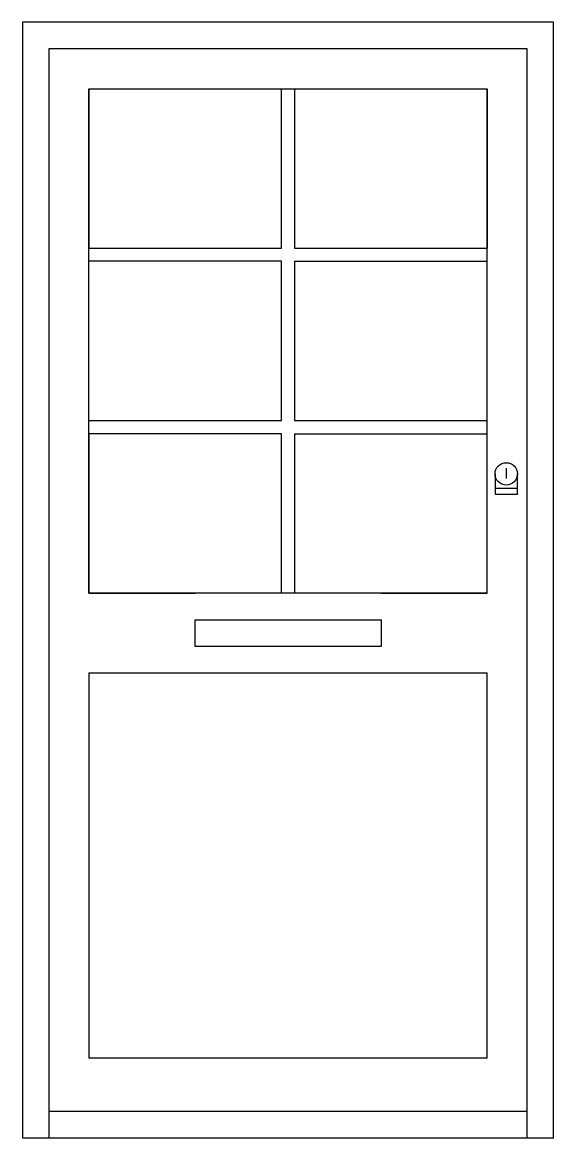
# Model space of a CAD drawing. Header units: millimetres. Extents: x -727.27 to -726.27, y 1791.07 to 1793.17.
import ezdxf

# ---------------------------------------------------------------- set-up
doc = ezdxf.new("R2010")
doc.units = ezdxf.units.MM
doc.header["$LTSCALE"] = 10
doc.layers.add('Portas', color=2, linetype='Continuous')

msp = doc.modelspace()

# ---------------------------------------------------------------- linework, layer by layer
at = {"layer": 'Portas'}
for p, q in [((-726.2657, 1793.1742), (-727.2656, 1793.1742)), ((-727.2656, 1793.1742), (-727.2656, 1791.0742)), ((-726.2657, 1791.0742), (-726.2657, 1793.1742)), ((-727.2656, 1791.0742), (-726.2656, 1791.0742))]:
    msp.add_line(p, q, dxfattribs=at)
at = {"layer": 'Portas', "color": 1}
for p, q in [((-726.3157, 1793.1242), (-727.2156, 1793.1242)), ((-727.2156, 1793.1242), (-727.2156, 1791.0742)), ((-726.3157, 1791.0742), (-726.3157, 1793.1242)), ((-727.1406, 1793.0492), (-726.3906, 1793.0492)), ((-727.1406, 1793.0492), (-727.1406, 1792.7492)), ((-727.1406, 1792.0992), (-727.1406, 1793.0492)), ((-726.7781, 1793.0492), (-726.7531, 1793.0492)), ((-726.7781, 1792.7492), (-726.7781, 1793.0492)), ((-726.7531, 1793.0492), (-726.7531, 1792.7492)), ((-726.3906, 1793.0492), (-726.3906, 1792.7492)), ((-726.3906, 1792.0992), (-726.3906, 1793.0492)), ((-727.1406, 1792.7492), (-726.7781, 1792.7492)), ((-726.7531, 1792.7492), (-726.3906, 1792.7492)), ((-726.7781, 1792.7242), (-727.1406, 1792.7242)), ((-726.7781, 1792.4242), (-726.7781, 1792.7242)), ((-726.7531, 1792.7242), (-726.3906, 1792.7242)), ((-726.7531, 1792.7242), (-726.7531, 1792.4242)), ((-727.1406, 1792.4242), (-726.7781, 1792.4242)), ((-726.7531, 1792.4242), (-726.3906, 1792.4242)), ((-726.7781, 1792.3992), (-727.1406, 1792.3992)), ((-727.1406, 1792.3992), (-727.1406, 1792.0992)), ((-726.7781, 1792.0992), (-726.7781, 1792.3992)), ((-726.7531, 1792.3992), (-726.7531, 1792.0992)), ((-726.7531, 1792.3992), (-726.3906, 1792.3992)), ((-726.3906, 1792.2609), (-726.3906, 1792.3992)), ((-726.3906, 1792.2809), (-726.3906, 1792.3992)), ((-726.3549, 1792.335), (-726.3549, 1792.315)), ((-726.3759, 1792.324), (-726.3759, 1792.286)), ((-726.3339, 1792.286), (-726.3339, 1792.324)), ((-726.3759, 1792.297), (-726.3339, 1792.297)), ((-726.3759, 1792.286), (-726.3339, 1792.286)), ((-727.1406, 1792.0992), (-726.9406, 1792.0992)), ((-726.3906, 1792.0992), (-727.1406, 1792.0992)), ((-726.5906, 1792.0992), (-726.3906, 1792.0992)), ((-726.9406, 1791.9992), (-726.9406, 1792.0492)), ((-726.9406, 1792.0492), (-726.5906, 1792.0492)), ((-726.5906, 1792.0492), (-726.5906, 1791.9992)), ((-726.5906, 1791.9992), (-726.9406, 1791.9992)), ((-727.1406, 1791.9492), (-726.3906, 1791.9492)), ((-727.1406, 1791.9492), (-727.1406, 1791.2242)), ((-726.3906, 1791.2242), (-726.3906, 1791.9492)), ((-726.3906, 1791.2242), (-727.1406, 1791.2242)), ((-727.2156, 1791.1242), (-726.3157, 1791.1242))]:
    msp.add_line(p, q, dxfattribs=at)
msp.add_circle((-726.3549, 1792.324), 0.021, dxfattribs=at)

doc.saveas('drawing.dxf')
